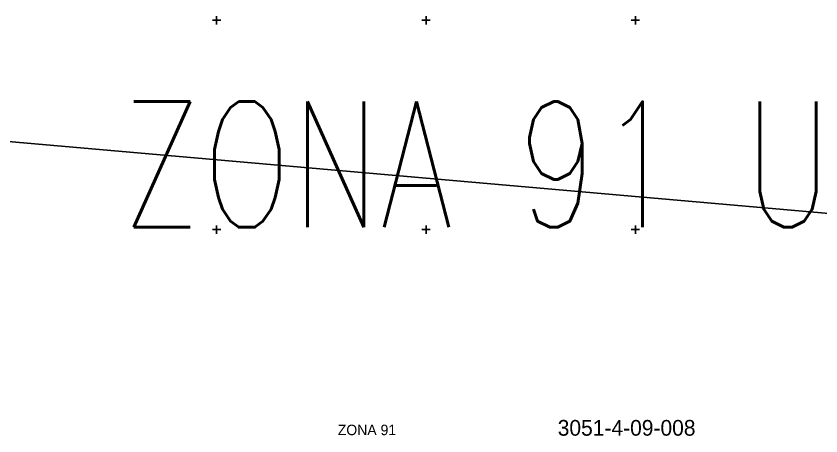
# Model space of a CAD drawing. Header units: metres. Extents: x 619047 to 657292, y 1301217 to 1319844.
# Drawn here: x 649196.1 to 649580.4, y 1318731.7 to 1318932.3 of the extents above; entities that cross this region are included whole.
import ezdxf
from ezdxf.enums import TextEntityAlignment as Align

# ---------------------------------------------------------------- set-up
doc = ezdxf.new("R2010")
doc.units = ezdxf.units.M
for name, color, linetype in [('2', 1, 'Continuous'), ('42', 7, 'Continuous'), ('44', 7, 'Continuous'), ('5', 7, 'Continuous')]:
    doc.layers.add(name, color=color, linetype=linetype)
for name, color, linetype, lineweight in [('Nivel 10', 7, 'Continuous', 0), ('Nivel 3', 7, 'Continuous', 0), ('Nivel 5', 7, 'Continuous', 0)]:
    doc.layers.add(name, color=color, linetype=linetype, lineweight=lineweight)
doc.styles.add('ROMANS', font='ROMANS', dxfattribs={"height": 0.2})
doc.styles.add('Style-ENGINEERING', font='ENGINEERING.shx')
doc.styles.add('Style-INTL_ISO', font='INTL_ISO.shx')

# ---------------------------------------------------------------- blocks, each defined once
blk = doc.blocks.new('COORD')
at = {"layer": '42', "color": 2, "linetype": 'Continuous'}
for p, q in [((-2, 0), (2, 0)), ((0, -2), (0, 2))]:
    blk.add_line(p, q, dxfattribs=at)

msp = doc.modelspace()

# ---------------------------------------------------------------- linework, layer by layer
at = {"layer": '2', "color": 1, "linetype": 'Continuous'}
msp.add_line((650443.80073, 1318762.85633), (649165.99073, 1318874.61433), dxfattribs=at)

# ---------------------------------------------------------------- block references
at = {"layer": '5', "color": 2, "linetype": 'Continuous'}
for p in [(649291.8349, 1318930.25866), (649391.8349, 1318930.25866), (649491.8349, 1318930.25866), (649291.8349, 1318830.25866), (649391.8349, 1318830.25866), (649491.8349, 1318830.25866)]:
    msp.add_blockref('COORD', p, dxfattribs=at)
at = {"layer": 'Nivel 5', "color": 2, "linetype": 'Continuous', "lineweight": -3}
for p in [(649291.8349, 1318930.25866), (649291.8349, 1318930.25866), (649391.8349, 1318930.25866), (649391.8349, 1318930.25866), (649491.8349, 1318930.25866), (649491.8349, 1318930.25866), (649291.8349, 1318830.25866), (649291.8349, 1318830.25866), (649391.8349, 1318830.25866), (649391.8349, 1318830.25866), (649491.8349, 1318830.25866), (649491.8349, 1318830.25866)]:
    msp.add_blockref('COORD', p, dxfattribs=at)

# ---------------------------------------------------------------- texts
at = {"layer": '44', "color": 7, "linetype": 'Continuous', "style": 'ROMANS', "width": 0.75}
msp.add_text('ZONA 91 U.T.M.', height=60, rotation=359.9999611, dxfattribs=at).set_placement((649483.66575, 1318861.39713), align=Align.MIDDLE)
at = {"layer": 'Nivel 10', "color": 7, "linetype": 'Continuous', "lineweight": -3, "style": 'Style-ENGINEERING'}
msp.add_text('3051-4-09-008', height=7.5, dxfattribs=at).set_placement((649487.6119, 1318735.58866), align=Align.MIDDLE_CENTER)
at = {"layer": 'Nivel 3', "color": 7, "linetype": 'Continuous', "lineweight": -3, "style": 'Style-INTL_ISO'}
msp.add_text('ZONA 91', height=4.999998, dxfattribs=at).set_placement((649363.6119, 1318734.58866), align=Align.MIDDLE_CENTER)

doc.saveas('drawing.dxf')
